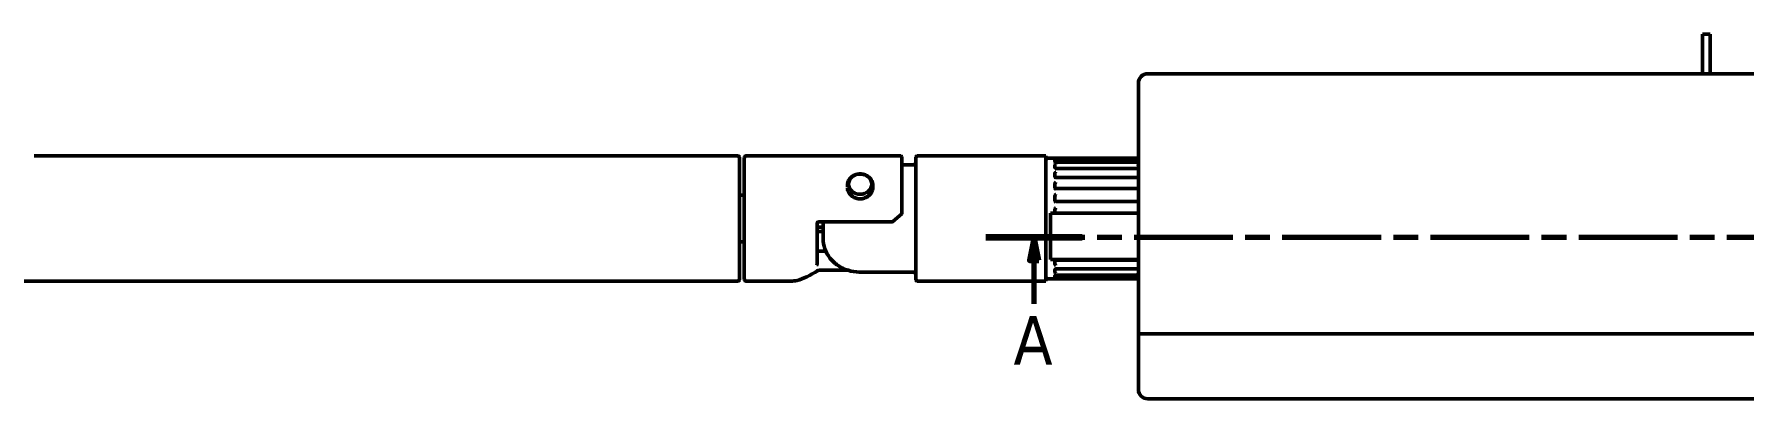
# Model space of a CAD drawing. Header units: millimetres. Extents: x -106 to 841, y -50 to 594.
# Drawn here: x 109.3 to 293.6, y 209.8 to 249 of the extents above; entities that cross this region are included whole.
import ezdxf

# ---------------------------------------------------------------- set-up
doc = ezdxf.new("R2010")
doc.units = ezdxf.units.MM
doc.linetypes.add('CHAIN', pattern=[0.3543, 0.2362, -0.0295, 0.0591, -0.0295])
doc.layers.add('Section Line (ISO)', color=7, linetype='CHAIN', lineweight=70)
doc.layers.add('Visible (ISO)', color=7, linetype='Continuous', lineweight=50)
doc.styles.add('Label Text (ISO)', font='tahoma.ttf')

# ---------------------------------------------------------------- blocks, each defined once
blk = doc.blocks.new('2dTransSection0')
at = {"layer": 'Section Line (ISO)', "linetype": 'CHAIN', "ltscale": 45.085114}
blk.add_line((211.89, 227.18), (429.92, 227.18), dxfattribs=at)
at = {"layer": 'Section Line (ISO)', "linetype": 'Continuous', "lineweight": 140}
blk.add_line((211.89, 227.18), (222.27, 227.18), dxfattribs=at)
at = {"layer": 'Section Line (ISO)', "linetype": 'Continuous'}
for p, q in [((217.08, 227.18), (216.58, 224.68)), ((217.08, 224.68), (217.08, 227.18)), ((217.58, 224.68), (217.08, 227.18)), ((216.58, 224.68), (217.58, 224.68)), ((217.08, 219.98), (217.08, 224.68))]:
    blk.add_line(p, q, dxfattribs=at)
at = {"layer": 'Section Line (ISO)', "linetype": 'Continuous', "flags": 128}
blk.add_lwpolyline([(217.58, 224.68), (217.08, 227.18), (216.58, 224.68), (217.58, 224.68)], dxfattribs=at)
at = {"layer": 'Section Line (ISO)'}
blk.add_solid([(217.58, 224.68), (217.08, 227.18), (216.58, 224.68), (217.58, 224.68)], dxfattribs=at)
at = {"layer": 'Section Line (ISO)', "insert": (214.85, 213.43), "char_height": 5.25, "attachment_point": 7, "style": 'Label Text (ISO)'}
blk.add_mtext('A', dxfattribs=at)

msp = doc.modelspace()

# ---------------------------------------------------------------- linework, layer by layer
at = {"layer": 'Visible (ISO)'}
for p, q in [((289.937, 249.024), (289.137, 249.024)), ((289.137, 244.776), (289.137, 249.024)), ((289.937, 244.776), (289.937, 249.024)), ((228.331, 243.776), (228.331, 216.776)), ((229.331, 244.776), (233.331, 244.776)), ((321.53, 244.776), (233.331, 244.776)), ((109.301, 235.934), (185.081, 235.934)), ((186.081, 235.934), (202.731, 235.934)), ((218.331, 235.934), (204.581, 235.934)), ((218.331, 235.934), (218.331, 222.434)), ((185.331, 235.684), (185.331, 222.684)), ((185.831, 222.684), (185.831, 235.684)), ((202.831, 235.834), (202.831, 230.616)), ((204.081, 234.955), (202.831, 234.955)), ((204.331, 222.684), (204.331, 235.684)), ((218.581, 235.684), (219.404, 235.684)), ((219.331, 235.648), (219.331, 235.683)), ((219.331, 235.317), (219.331, 235.473)), ((219.331, 234.655), (219.331, 234.925)), ((219.331, 233.698), (219.331, 234.067)), ((228.081, 235.684), (219.431, 235.684)), ((219.431, 235.629), (228.081, 235.629)), ((219.431, 235.263), (228.081, 235.263)), ((219.431, 234.576), (228.081, 234.576)), ((228.081, 235.629), (228.081, 235.629)), ((196.956, 232.564), (196.956, 232.721)), ((199.706, 232.564), (199.706, 232.721)), ((219.331, 232.498), (219.331, 232.947)), ((219.431, 233.603), (228.081, 233.603)), ((219.431, 232.398), (228.081, 232.398)), ((185.831, 231.684), (185.331, 231.684)), ((202.831, 229.715), (202.831, 230.616)), ((219.331, 231.119), (219.331, 231.623)), ((219.431, 231.024), (228.081, 231.024)), ((193.689, 228.693), (193.689, 224.257)), ((201.789, 228.831), (193.934, 228.831)), ((194.331, 228.831), (194.331, 227.022)), ((201.855, 228.856), (202.823, 229.698)), ((224.831, 229.776), (218.831, 229.776)), ((218.831, 224.776), (218.831, 229.776)), ((219.331, 229.776), (219.331, 230.167)), ((224.831, 229.776), (225.331, 229.776)), ((228.331, 229.776), (225.331, 229.776)), ((185.831, 226.684), (185.331, 226.684)), ((194.331, 228.269), (193.689, 228.269)), ((194.331, 227.775), (193.689, 227.775)), ((194.626, 225.659), (193.689, 225.659)), ((193.934, 223.609), (193.934, 223.609)), ((197.028, 223.609), (193.934, 223.609)), ((204.081, 223.413), (198.331, 223.413)), ((218.831, 224.776), (224.831, 224.776)), ((219.331, 224.253), (219.331, 224.618)), ((219.331, 223.674), (219.331, 223.409)), ((219.331, 222.877), (219.331, 223.027)), ((228.081, 224.712), (219.431, 224.712)), ((228.081, 223.752), (219.431, 223.752)), ((228.081, 223.079), (219.431, 223.079)), ((225.331, 224.776), (224.831, 224.776)), ((225.331, 224.776), (228.331, 224.776)), ((109.301, 222.434), (185.081, 222.434)), ((186.081, 222.434), (190.905, 222.434)), ((218.331, 222.434), (204.581, 222.434)), ((218.581, 222.684), (219.35, 222.684)), ((219.331, 222.685), (219.331, 222.713)), ((228.081, 222.731), (219.431, 222.731)), ((219.431, 222.685), (228.081, 222.685)), ((228.331, 216.776), (233.331, 216.776)), ((233.331, 216.776), (228.331, 216.776)), ((228.331, 210.776), (228.331, 216.776)), ((321.53, 216.776), (233.331, 216.776)), ((233.331, 216.776), (321.53, 216.776)), ((233.331, 209.776), (229.331, 209.776)), ((233.331, 209.776), (321.53, 209.776))]:
    msp.add_line(p, q, dxfattribs=at)
for centre, radius, start, end in [((229.331, 243.776), 1, 90, 180), ((185.081, 235.684), 0.25, 0, 90), ((186.081, 235.684), 0.25, 90, 180), ((202.731, 235.834), 0.1, 0, 90), ((204.581, 235.684), 0.25, 90, 180), ((204.081, 235.205), 0.25, 270, 0), ((218.581, 235.434), 0.25, 90, 180), ((219.431, 234.676), 0.1, 232.64221, 270), ((219.431, 235.363), 0.1, 248.56748, 270), ((219.431, 235.729), 0.1, 262.47019, 270), ((219.431, 235.784), 0.1, 269.76227, 270), ((228.081, 235.434), 0.25, 0, 24.78033), ((219.431, 232.498), 0.1, 180, 270), ((219.431, 233.703), 0.1, 212.11281, 270), ((219.431, 231.124), 0.1, 180, 270), ((201.789, 228.931), 0.1, 270, 311.01738), ((109.301, 322.434), 100, 259.7488, 270), ((204.081, 223.163), 0.25, 0, 90), ((219.431, 224.612), 0.1, 90, 146.70636), ((219.431, 223.652), 0.1, 90, 126.50329), ((219.431, 222.979), 0.1, 90, 110.7208), ((185.081, 222.684), 0.25, 270, 0), ((186.081, 222.684), 0.25, 180, 270), ((204.581, 222.684), 0.25, 180, 270), ((218.581, 222.934), 0.25, 180, 270), ((219.431, 222.631), 0.1, 90, 96.8766), ((219.431, 222.585), 0.1, 90, 90.88352), ((229.331, 210.776), 1, 180, 270)]:
    msp.add_arc(centre, radius, start, end, dxfattribs=at)
for major_axis in [(-1.25, 0), (1.25, 0)]:
    msp.add_ellipse((198.331, 232.884), major_axis=major_axis, ratio=0.8698193, dxfattribs=at)
for centre, major_axis, ratio, start_param, end_param in [((202.731, 229.75), (-0.098, 0.0446), 0.4495152, 2.5581758, 3.343574), ((193.687, 223.645), (0.0527, -0.085), 0.6215084, 6.2810966, 6.2826543)]:
    msp.add_ellipse(centre, major_axis=major_axis, ratio=ratio, start_param=start_param, end_param=end_param, dxfattribs=at)
for points, knots in [([(219.43, 235.684), (219.411, 235.684), (219.391, 235.684), (219.374, 235.684), (219.361, 235.684), (219.349, 235.684), (219.34, 235.684), (219.334, 235.683), (219.331, 235.683), (219.331, 235.683)], [-0.000083615, -0.000083615, -0.000083615, -0.000083615, 0.008357988, 0.008357988, 0.008357988, 0.014508432, 0.014508432, 0.014508432, 0.019020492, 0.019020492, 0.019020492, 0.019020492]), ([(219.331, 235.648), (219.331, 235.647), (219.334, 235.645), (219.34, 235.643), (219.349, 235.64), (219.361, 235.638), (219.374, 235.636), (219.391, 235.633), (219.411, 235.63), (219.431, 235.628)], [0.045687939, 0.045687939, 0.045687939, 0.045687939, 0.049962824, 0.049962824, 0.049962824, 0.055789971, 0.055789971, 0.055789971, 0.063843655, 0.063843655, 0.063843655, 0.063843655]), ([(219.431, 235.515), (219.411, 235.511), (219.391, 235.506), (219.374, 235.501), (219.361, 235.497), (219.349, 235.492), (219.34, 235.486), (219.334, 235.482), (219.331, 235.478), (219.331, 235.473)], [-0.000142522, -0.000142522, -0.000142522, -0.000142522, 0.008357989, 0.008357989, 0.008357989, 0.014508432, 0.014508432, 0.014508432, 0.019020492, 0.019020492, 0.019020492, 0.019020492]), ([(219.331, 235.317), (219.331, 235.311), (219.334, 235.305), (219.34, 235.299), (219.349, 235.292), (219.361, 235.285), (219.374, 235.279), (219.391, 235.271), (219.411, 235.264), (219.431, 235.257)], [0.045687944, 0.045687944, 0.045687944, 0.045687944, 0.04996283, 0.04996283, 0.04996283, 0.055789977, 0.055789977, 0.055789977, 0.063843662, 0.063843662, 0.063843662, 0.063843662]), ([(219.431, 235.005), (219.411, 234.996), (219.391, 234.987), (219.374, 234.977), (219.361, 234.969), (219.349, 234.96), (219.34, 234.949), (219.334, 234.942), (219.331, 234.934), (219.331, 234.925)], [-0.000142523, -0.000142523, -0.000142523, -0.000142523, 0.008357992, 0.008357992, 0.008357992, 0.014508437, 0.014508437, 0.014508437, 0.019020499, 0.019020499, 0.019020499, 0.019020499]), ([(219.331, 234.655), (219.331, 234.645), (219.334, 234.636), (219.34, 234.627), (219.349, 234.614), (219.361, 234.603), (219.374, 234.594), (219.391, 234.581), (219.411, 234.57), (219.431, 234.559)], [0.045687948, 0.045687948, 0.045687948, 0.045687948, 0.049962834, 0.049962834, 0.049962834, 0.055789982, 0.055789982, 0.055789982, 0.063843667, 0.063843667, 0.063843667, 0.063843667]), ([(219.431, 234.181), (219.411, 234.168), (219.391, 234.155), (219.374, 234.14), (219.361, 234.13), (219.349, 234.117), (219.34, 234.102), (219.334, 234.091), (219.331, 234.079), (219.331, 234.067)], [-0.000142523, -0.000142523, -0.000142523, -0.000142523, 0.008357991, 0.008357991, 0.008357991, 0.014508436, 0.014508436, 0.014508436, 0.019020497, 0.019020497, 0.019020497, 0.019020497]), ([(228.307, 235.539), (228.296, 235.563), (228.266, 235.609), (228.188, 235.668), (228.12, 235.684), (228.081, 235.684)], [0.007240884, 0.007240884, 0.007240884, 0.007240884, 0.012321046, 0.017601494, 0.024642092, 0.024642092, 0.024642092, 0.024642092]), ([(228.081, 235.629), (228.106, 235.629), (228.132, 235.624), (228.181, 235.609), (228.205, 235.597), (228.248, 235.567), (228.268, 235.548), (228.292, 235.516), (228.299, 235.505), (228.305, 235.493)], [0, 0, 0, 0, 0.007611684, 0.007611684, 0.015428837, 0.015428837, 0.023644172, 0.023644172, 0.027722623, 0.027722623, 0.027722623, 0.027722623]), ([(228.081, 235.263), (228.107, 235.263), (228.133, 235.259), (228.182, 235.245), (228.206, 235.233), (228.251, 235.205), (228.271, 235.186), (228.301, 235.147), (228.313, 235.126), (228.327, 235.085), (228.331, 235.064), (228.331, 235.044)], [0, 0, 0, 0, 0.007726376, 0.007726376, 0.015654149, 0.015654149, 0.023997354, 0.023997354, 0.031595433, 0.031595433, 0.038671643, 0.038671643, 0.038671643, 0.038671643]), ([(228.081, 234.576), (228.107, 234.576), (228.133, 234.572), (228.183, 234.559), (228.207, 234.549), (228.251, 234.524), (228.272, 234.508), (228.303, 234.472), (228.315, 234.453), (228.328, 234.416), (228.331, 234.4), (228.331, 234.385)], [0, 0, 0, 0, 0.007765457, 0.007765457, 0.01568165, 0.01568165, 0.02412229, 0.02412229, 0.031940822, 0.031940822, 0.037533724, 0.037533724, 0.037533724, 0.037533724]), ([(228.29, 234.895), (228.29, 234.894), (228.29, 234.894), (228.291, 234.893), (228.292, 234.893), (228.292, 234.892)], [0.02454788449, 0.02454788449, 0.02454788449, 0.02454788449, 0.02464408911, 0.02464408911, 0.0248857097, 0.0248857097, 0.0248857097, 0.0248857097]), ([(196.956, 232.721), (196.956, 232.852), (196.978, 232.982), (197.064, 233.229), (197.128, 233.347), (197.292, 233.56), (197.394, 233.655), (197.626, 233.813), (197.758, 233.876), (198.038, 233.961), (198.186, 233.983), (198.485, 233.982), (198.635, 233.959), (198.92, 233.869), (199.055, 233.803), (199.294, 233.633), (199.398, 233.53), (199.561, 233.301), (199.623, 233.175), (199.69, 232.938), (199.706, 232.83), (199.706, 232.721)], [1.5707963, 1.5707963, 1.5707963, 1.5707963, 1.8633105, 1.8633105, 2.1617518, 2.1617518, 2.4748959, 2.4748959, 2.8043004, 2.8043004, 3.1447405, 3.1447405, 3.488767, 3.488767, 3.8289885, 3.8289885, 4.1574505, 4.1574505, 4.4686111, 4.4686111, 4.712389, 4.712389, 4.712389, 4.712389]), ([(199.706, 232.576), (199.707, 232.447), (199.685, 232.314), (199.596, 232.065), (199.53, 231.946), (199.362, 231.728), (199.257, 231.629), (199.02, 231.466), (198.886, 231.401), (198.613, 231.317), (198.471, 231.296), (198.186, 231.296), (198.039, 231.319), (197.765, 231.406), (197.633, 231.47), (197.399, 231.633), (197.294, 231.734), (197.125, 231.955), (197.058, 232.08), (196.99, 232.283), (196.972, 232.361), (196.963, 232.439)], [0, 0, 0, 0, 0.04354404, 0.04354404, 0.08619863, 0.08619863, 0.12996844, 0.12996844, 0.17403772, 0.17403772, 0.2161011, 0.2161011, 0.25955229, 0.25955229, 0.30296534, 0.30296534, 0.34677347, 0.34677347, 0.3907994, 0.3907994, 0.41692968, 0.41692968, 0.41692968, 0.41692968]), ([(219.331, 233.698), (219.331, 233.685), (219.334, 233.672), (219.34, 233.66), (219.349, 233.644), (219.361, 233.629), (219.374, 233.617), (219.391, 233.601), (219.411, 233.586), (219.431, 233.571)], [0.045687937, 0.045687937, 0.045687937, 0.045687937, 0.049962821, 0.049962821, 0.049962821, 0.055789968, 0.055789968, 0.055789968, 0.063843651, 0.063843651, 0.063843651, 0.063843651]), ([(219.431, 233.087), (219.411, 233.071), (219.391, 233.055), (219.374, 233.037), (219.361, 233.024), (219.349, 233.008), (219.34, 232.989), (219.334, 232.975), (219.331, 232.961), (219.331, 232.947)], [-0.000142522, -0.000142522, -0.000142522, -0.000142522, 0.00835799, 0.00835799, 0.00835799, 0.014508435, 0.014508435, 0.014508435, 0.019020496, 0.019020496, 0.019020496, 0.019020496]), ([(219.331, 232.498), (219.331, 232.485), (219.333, 232.472), (219.345, 232.44), (219.356, 232.423), (219.385, 232.387), (219.407, 232.367), (219.43, 232.347), (219.43, 232.347), (219.431, 232.346)], [-0.01868007, -0.01868007, -0.01868007, -0.01868007, -0.015154293, -0.015154293, -0.009524208, -0.009524208, 0, 0, 0.000142522, 0.000142522, 0.000142522, 0.000142522]), ([(228.081, 233.603), (228.106, 233.603), (228.131, 233.601), (228.178, 233.591), (228.201, 233.584), (228.243, 233.566), (228.263, 233.555), (228.286, 233.536), (228.294, 233.529), (228.307, 233.513), (228.314, 233.504), (228.325, 233.482), (228.329, 233.468), (228.331, 233.451), (228.331, 233.448), (228.331, 233.445)], [0, 0, 0, 0, 0.007441758, 0.007441758, 0.014928149, 0.014928149, 0.022983113, 0.022983113, 0.026987459, 0.026987459, 0.030758499, 0.030758499, 0.035446287, 0.035446287, 0.036370189, 0.036370189, 0.036370189, 0.036370189]), ([(228.081, 232.398), (228.102, 232.398), (228.124, 232.396), (228.165, 232.392), (228.184, 232.388), (228.209, 232.383), (228.217, 232.381), (228.229, 232.378), (228.234, 232.377), (228.241, 232.375), (228.243, 232.374), (228.246, 232.374), (228.247, 232.374), (228.247, 232.373), (228.248, 232.373), (228.248, 232.373)], [0, 0, 0, 0, 0.006483016, 0.006483016, 0.01288334, 0.01288334, 0.015918027, 0.015918027, 0.018379454, 0.018379454, 0.020123469, 0.020123469, 0.021327538, 0.021327538, 0.021985621, 0.021985621, 0.021985621, 0.021985621]), ([(219.431, 231.784), (219.411, 231.765), (219.391, 231.747), (219.374, 231.726), (219.361, 231.711), (219.349, 231.692), (219.34, 231.671), (219.334, 231.655), (219.331, 231.639), (219.331, 231.623)], [-0.000142522, -0.000142522, -0.000142522, -0.000142522, 0.00835799, 0.00835799, 0.00835799, 0.014508435, 0.014508435, 0.014508435, 0.019020496, 0.019020496, 0.019020496, 0.019020496]), ([(219.331, 231.119), (219.331, 231.102), (219.334, 231.085), (219.34, 231.069), (219.349, 231.047), (219.361, 231.028), (219.374, 231.012), (219.391, 230.99), (219.411, 230.971), (219.431, 230.951)], [0.045687945, 0.045687945, 0.045687945, 0.045687945, 0.049962831, 0.049962831, 0.049962831, 0.055789978, 0.055789978, 0.055789978, 0.063843663, 0.063843663, 0.063843663, 0.063843663]), ([(228.081, 231.024), (228.098, 231.024), (228.114, 231.024), (228.138, 231.023), (228.145, 231.023), (228.162, 231.023), (228.171, 231.023), (228.178, 231.023)], [0, 0, 0, 0, 0.005015082, 0.005015082, 0.00743198, 0.00743198, 0.010641139, 0.010641139, 0.010641139, 0.010641139]), ([(193.723, 228.736), (193.732, 228.747), (193.742, 228.757), (193.764, 228.777), (193.777, 228.786), (193.804, 228.802), (193.819, 228.809), (193.85, 228.82), (193.867, 228.824), (193.9, 228.83), (193.917, 228.831), (193.934, 228.831)], [2.16419712, 2.16419712, 2.16419712, 2.16419712, 2.35967623, 2.35967623, 2.55515534, 2.55515534, 2.75063444, 2.75063444, 2.94611355, 2.94611355, 3.14159265, 3.14159265, 3.14159265, 3.14159265]), ([(219.431, 230.34), (219.411, 230.32), (219.391, 230.3), (219.374, 230.277), (219.361, 230.261), (219.349, 230.242), (219.34, 230.219), (219.334, 230.202), (219.331, 230.185), (219.331, 230.167)], [-0.000142523, -0.000142523, -0.000142523, -0.000142523, 0.008357992, 0.008357992, 0.008357992, 0.014508437, 0.014508437, 0.014508437, 0.019020499, 0.019020499, 0.019020499, 0.019020499]), ([(194.331, 227.022), (194.331, 226.648), (194.396, 226.273), (194.649, 225.56), (194.838, 225.222), (195.322, 224.611), (195.62, 224.34), (196.286, 223.897), (196.653, 223.724), (197.425, 223.487), (197.829, 223.423), (198.266, 223.413), (198.298, 223.413), (198.331, 223.413)], [4.712389, 4.712389, 4.712389, 4.712389, 5.0115298, 5.0115298, 5.3156647, 5.3156647, 5.6298239, 5.6298239, 5.9439832, 5.9439832, 6.2581424, 6.2581424, 6.2831853, 6.2831853, 6.2831853, 6.2831853]), ([(193.739, 223.56), (192.942, 223.066), (192.174, 222.691), (191.303, 222.468), (191.09, 222.436), (190.898, 222.436)], [0, 0, 0, 0, 0.35837068, 0.35837068, 0.48303554, 0.48303554, 0.48303554, 0.48303554]), ([(193.689, 224.257), (193.689, 224.252), (193.689, 224.247), (193.688, 224.237), (193.687, 224.232), (193.684, 224.224), (193.683, 224.222), (193.681, 224.218), (193.681, 224.216), (193.678, 224.212), (193.677, 224.209), (193.672, 224.204), (193.669, 224.201), (193.664, 224.197), (193.662, 224.196), (193.66, 224.194)], [-0.0851610055, -0.0851610055, -0.0851610055, -0.0851610055, -0.0837253972, -0.0837253972, -0.08211457, -0.08211457, -0.0812512414, -0.0812512414, -0.08052568, -0.08052568, -0.0796423746, -0.0796423746, -0.0779304583, -0.0779304583, -0.0770926516, -0.0770926516, -0.0770926516, -0.0770926516]), ([(193.934, 223.609), (193.912, 223.609), (193.889, 223.607), (193.845, 223.6), (193.823, 223.595), (193.782, 223.582), (193.763, 223.574), (193.745, 223.563), (193.742, 223.562), (193.74, 223.56)], [0, 0, 0, 0, 0.006825734, 0.006825734, 0.013862118, 0.013862118, 0.021624509, 0.021624509, 0.02300966, 0.02300966, 0.02300966, 0.02300966]), ([(219.431, 224.743), (219.411, 224.729), (219.391, 224.714), (219.374, 224.698), (219.361, 224.686), (219.349, 224.671), (219.34, 224.655), (219.334, 224.643), (219.331, 224.63), (219.331, 224.618)], [-0.000142523, -0.000142523, -0.000142523, -0.000142523, 0.008357993, 0.008357993, 0.008357993, 0.014508439, 0.014508439, 0.014508439, 0.019020502, 0.019020502, 0.019020502, 0.019020502]), ([(219.331, 224.253), (219.331, 224.241), (219.334, 224.23), (219.34, 224.219), (219.349, 224.204), (219.361, 224.191), (219.374, 224.181), (219.391, 224.166), (219.411, 224.153), (219.431, 224.141)], [0.045687927, 0.045687927, 0.045687927, 0.045687927, 0.049962811, 0.049962811, 0.049962811, 0.055789956, 0.055789956, 0.055789956, 0.063843638, 0.063843638, 0.063843638, 0.063843638]), ([(219.431, 223.769), (219.411, 223.757), (219.391, 223.746), (219.374, 223.734), (219.361, 223.725), (219.349, 223.714), (219.34, 223.702), (219.334, 223.693), (219.331, 223.683), (219.331, 223.674)], [-0.000142523, -0.000142523, -0.000142523, -0.000142523, 0.008357993, 0.008357993, 0.008357993, 0.014508439, 0.014508439, 0.014508439, 0.019020501, 0.019020501, 0.019020501, 0.019020501]), ([(219.331, 223.409), (219.331, 223.401), (219.334, 223.393), (219.34, 223.385), (219.349, 223.375), (219.361, 223.366), (219.374, 223.359), (219.391, 223.349), (219.411, 223.34), (219.431, 223.331)], [0.045687951, 0.045687951, 0.045687951, 0.045687951, 0.049962837, 0.049962837, 0.049962837, 0.055789986, 0.055789986, 0.055789986, 0.063843672, 0.063843672, 0.063843672, 0.063843672]), ([(219.431, 223.086), (219.411, 223.079), (219.391, 223.072), (219.374, 223.064), (219.361, 223.058), (219.349, 223.052), (219.34, 223.044), (219.334, 223.039), (219.331, 223.033), (219.331, 223.027)], [-0.000142522, -0.000142522, -0.000142522, -0.000142522, 0.008357985, 0.008357985, 0.008357985, 0.014508426, 0.014508426, 0.014508426, 0.019020485, 0.019020485, 0.019020485, 0.019020485]), ([(228.281, 224.776), (228.27, 224.766), (228.258, 224.758), (228.222, 224.739), (228.196, 224.729), (228.145, 224.717), (228.12, 224.713), (228.09, 224.712), (228.086, 224.712), (228.081, 224.712)], [0.013041187, 0.013041187, 0.013041187, 0.013041187, 0.018591575, 0.018591575, 0.027466317, 0.027466317, 0.034999091, 0.034999091, 0.036447276, 0.036447276, 0.036447276, 0.036447276]), ([(228.331, 223.945), (228.331, 223.929), (228.328, 223.913), (228.317, 223.883), (228.309, 223.867), (228.286, 223.836), (228.27, 223.819), (228.232, 223.791), (228.209, 223.779), (228.16, 223.761), (228.133, 223.755), (228.098, 223.752), (228.089, 223.752), (228.081, 223.752)], [0, 0, 0, 0, 0.005413266, 0.005413266, 0.011416057, 0.011416057, 0.019020505, 0.019020505, 0.026933363, 0.026933363, 0.035080776, 0.035080776, 0.037644963, 0.037644963, 0.037644963, 0.037644963]), ([(228.331, 223.3), (228.331, 223.28), (228.327, 223.259), (228.313, 223.218), (228.302, 223.197), (228.273, 223.159), (228.254, 223.141), (228.212, 223.112), (228.189, 223.101), (228.138, 223.084), (228.109, 223.079), (228.081, 223.079)], [0, 0, 0, 0, 0.006998303, 0.006998303, 0.014538203, 0.014538203, 0.022563987, 0.022563987, 0.030232307, 0.030232307, 0.038717371, 0.038717371, 0.038717371, 0.038717371]), ([(219.331, 222.877), (219.331, 222.872), (219.334, 222.868), (219.34, 222.864), (219.349, 222.859), (219.361, 222.854), (219.374, 222.851), (219.391, 222.846), (219.411, 222.841), (219.431, 222.837)], [0.045687932, 0.045687932, 0.045687932, 0.045687932, 0.049962816, 0.049962816, 0.049962816, 0.055789962, 0.055789962, 0.055789962, 0.063843645, 0.063843645, 0.063843645, 0.063843645]), ([(219.431, 222.731), (219.411, 222.729), (219.391, 222.727), (219.374, 222.724), (219.361, 222.722), (219.349, 222.72), (219.34, 222.718), (219.334, 222.716), (219.331, 222.714), (219.331, 222.713)], [-0.000142523, -0.000142523, -0.000142523, -0.000142523, 0.008357991, 0.008357991, 0.008357991, 0.014508435, 0.014508435, 0.014508435, 0.019020496, 0.019020496, 0.019020496, 0.019020496]), ([(219.331, 222.685), (219.331, 222.684), (219.334, 222.684), (219.34, 222.684), (219.349, 222.684), (219.361, 222.684), (219.374, 222.684), (219.39, 222.684), (219.41, 222.685), (219.429, 222.685)], [0.045687959, 0.045687959, 0.045687959, 0.045687959, 0.049962846, 0.049962846, 0.049962846, 0.055789995, 0.055789995, 0.055789995, 0.063636272, 0.063636272, 0.063636272, 0.063636272]), ([(228.081, 222.685), (228.149, 222.685), (228.256, 222.733), (228.322, 222.85), (228.331, 222.91), (228.331, 222.934)], [0, 0, 0, 0, 0.012321133, 0.01936178, 0.024642266, 0.024642266, 0.024642266, 0.024642266]), ([(228.288, 222.839), (228.286, 222.836), (228.284, 222.833), (228.266, 222.809), (228.246, 222.79), (228.203, 222.761), (228.18, 222.749), (228.132, 222.735), (228.106, 222.731), (228.081, 222.731)], [0.01508503, 0.01508503, 0.01508503, 0.01508503, 0.016109512, 0.016109512, 0.024268483, 0.024268483, 0.03191637, 0.03191637, 0.039485756, 0.039485756, 0.039485756, 0.039485756])]:
    msp.add_open_spline(points, degree=3, knots=knots, dxfattribs=at)
for points in [[(228.264, 234.111), (228.265, 234.111), (228.265, 234.111), (228.265, 234.111)], [(228.178, 233.074), (228.178, 233.074), (228.178, 233.074), (228.178, 233.074)], [(228.18, 231.023), (228.179, 231.023), (228.179, 231.023), (228.178, 231.023)], [(193.758, 228.781), (193.728, 228.742), (193.693, 228.696), (193.66, 228.658)], [(193.66, 224.194), (193.693, 224.214), (193.728, 224.229), (193.758, 224.242)], [(228.322, 224.377), (228.322, 224.377), (228.322, 224.377), (228.322, 224.377)]]:
    msp.add_open_spline(points, degree=3, dxfattribs=at)

# ---------------------------------------------------------------- block references
at = {"layer": 'Section Line (ISO)'}
msp.add_blockref('2dTransSection0', (0, 0), dxfattribs=at)

doc.saveas('drawing.dxf')
